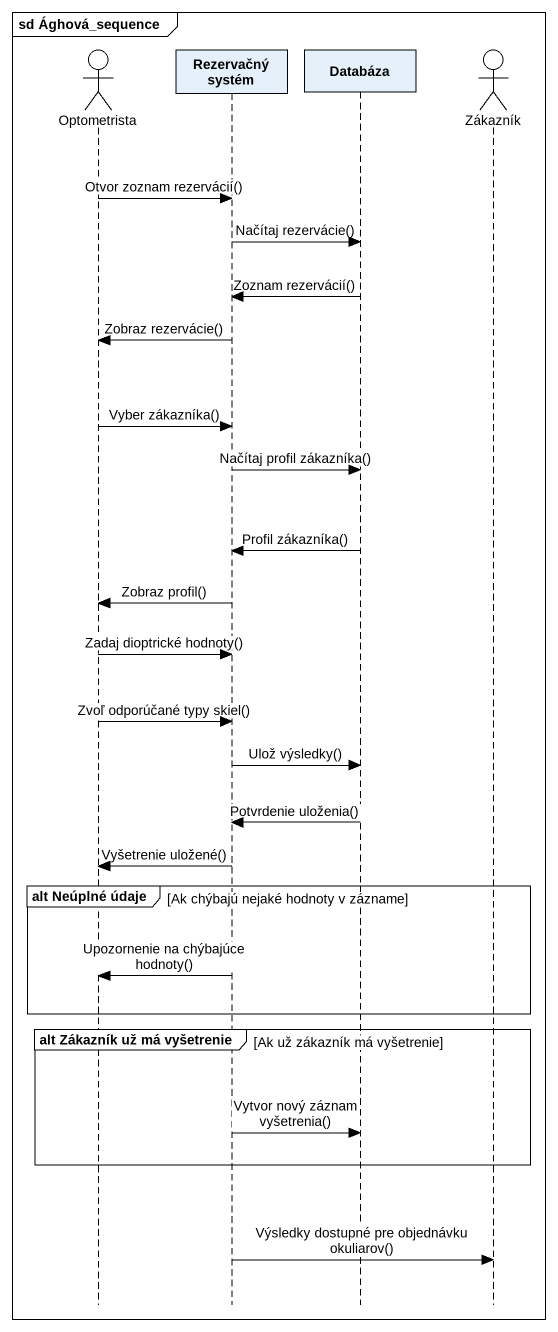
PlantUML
@startuml
mainframe sd Ághová_sequence
hide footbox
actor Optometrista
participant "Rezervačný systém" as Rezervačný_systém
participant Databáza
actor Zákazník

Optometrista -> Rezervačný_systém : Otvor zoznam rezervácií()
Rezervačný_systém -> Databáza : Načítaj rezervácie()
Databáza -> Rezervačný_systém : Zoznam rezervácií()
Rezervačný_systém -> Optometrista : Zobraz rezervácie()
Optometrista -> Rezervačný_systém : Vyber zákazníka()
Rezervačný_systém -> Databáza : Načítaj profil zákazníka()
Databáza -> Rezervačný_systém : Profil zákazníka()
Rezervačný_systém -> Optometrista : Zobraz profil()
Optometrista -> Rezervačný_systém : Zadaj dioptrické hodnoty()
Optometrista -> Rezervačný_systém : Zvoľ odporúčané typy skiel()
Rezervačný_systém -> Databáza : Ulož výsledky()
Databáza -> Rezervačný_systém : Potvrdenie uloženia()
Rezervačný_systém -> Optometrista : Vyšetrenie uložené()
group alt Neúplné údaje [Ak chýbajú nejaké hodnoty v zázname]
  Rezervačný_systém -> Optometrista : Upozornenie na chýbajúce hodnoty()
end
group alt Zákazník už má vyšetrenie [Ak už zákazník má vyšetrenie]
  Rezervačný_systém -> Databáza : Vytvor nový záznam vyšetrenia()
end
Rezervačný_systém -> Zákazník : Výsledky dostupné pre objednávku okuliarov()
@enduml
